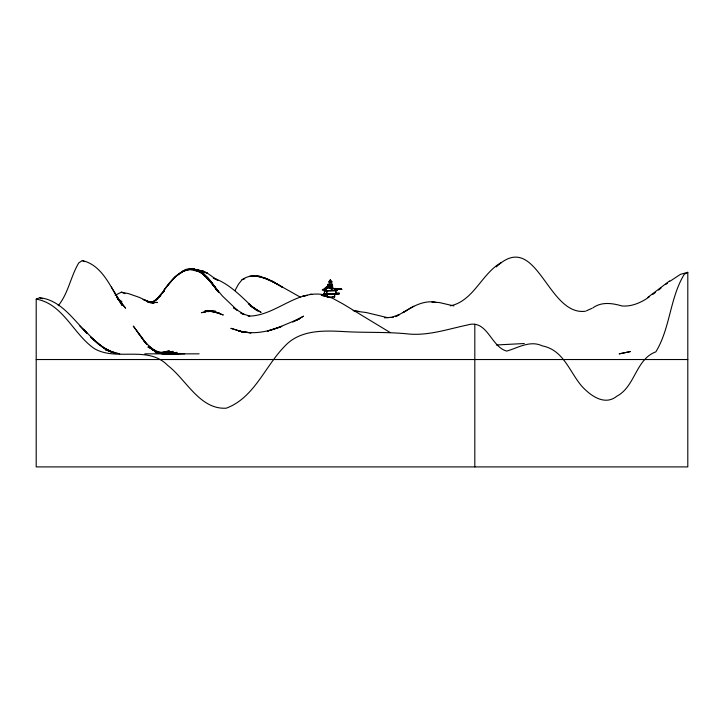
<?xml version="1.0" encoding="UTF-8"?>
<svg xmlns="http://www.w3.org/2000/svg" width="724" height="724" viewBox="0 0 724 724"><rect width="100%" height="100%" fill="white"/><g stroke="black" fill="none" stroke-linecap="round" stroke-linejoin="round"><path stroke-width="1.09" d="M330.642 286.957L331.04 285.03L332.063 284.396L332.47 285.5L330.85 287.953A7.321 5.005 19.7 0 1 331.474 287.835A7.575 5.177 19.7 0 1 332.307 287.736C334.398 288.659 327.809 287.69 331.357 288.252M331.158 288.161L331.9 281.745L330.262 279.817L328.94 281.745L329.682 288.161L331.158 288.161L330.452 287.926A23.421 1.846 -86.4 0 1 330.524 287.79M330.379 279.817L330.225 288.161M338.162 289.193L337.484 288.804A8.009 4.869 2.1 0 1 338.09 288.795A9.14 5.557 2.1 0 1 339.348 288.831C341.402 288.758 334.696 290.405 338.18 289.12A23.403 15.285 75.3 0 0 335.04 288.423L334.877 288.46A6.869 3.05 34.4 0 0 334.624 288.568A7.774 3.448 34.4 0 0 334.189 288.858L334.877 289.093L335.112 288.487M331.556 286.957L331.927 286.469L331.176 286.613M332.479 284.451L332.072 285.491L332.551 285.5L331.103 285.021L332.479 284.451L332.551 285.5L330.289 288.161L329.302 287.917L329.836 285.989M330.705 288.161L332.117 284.451M327.99 284.387L327.637 285.428L329.402 288.098L329.067 284.957L327.99 284.387L328.94 288.089M331.257 286.957L331.963 284.396M341.818 289.274L341.475 289.247A8.842 4.172 -0.6 0 0 340.434 289.22A8.616 4.063 -0.6 0 0 339.61 289.238L341.818 289.274A31.123 13.331 88.5 0 0 339.538 288.858M332.515 287.763A23.403 1.846 -86.4 0 1 332.796 287.084L331.972 287.401A18.172 1.43 -86.4 0 0 331.8 287.763M331.094 288.966L331.411 288.867A6.869 2.425 -18.6 0 1 331.9 288.786A7.774 2.742 -18.6 0 1 332.877 288.677L333.33 288.713L331.094 288.966A23.403 1.91 87.1 0 0 330.714 287.998M234.983 290.532L238.531 284.125L242.078 279.663C255.246 270.64 270.595 279.917 282.179 287.102C272.369 281.183 261.337 274.631 249.391 276.396L253.735 276.396M329.302 287.917L332.37 284.396M58.21 305.736C68.409 293.292 70.626 276.468 78.798 262.848L82.346 260.54C103.496 265.59 111.315 289.319 122.238 305.546L111.378 287.048M155.877 299.781L164.411 290.876L157.099 298.768C167.126 287.989 175.036 269.862 191.561 269.219M496.266 266.912C536.864 228.422 547.045 316.279 585.454 311.239M327.13 287.356L328.334 287.718L328.153 287.283A7.774 5.294 -39.8 0 0 327.483 286.885A6.869 4.67 -39.8 0 0 327.121 286.74L326.886 287.039M328.144 284.333L328.56 285.437L329.067 284.957L327.637 285.428L328.56 285.437M155.986 299.944L160.864 295.419L152.511 302.37M658.559 290.071L660.994 288.152M652.876 294.369L655.311 292.523M647.699 297.483L669.628 280.885M665.872 284.315L667.492 283.111M669.926 281.301L680.488 274.324L687.8 272.315L687.8 466.908L36.2 466.908L36.2 299.121L39.748 297.736C60.644 299.935 73.251 319.501 86.952 333.049L83.405 329.194L94.265 340.144L105.125 348.805L112.428 352.317L105.333 349.692L116.193 353.475L108.881 350.959L119.741 353.81M154.058 301.474L157.307 299.084L151.877 302.161M501.497 262.405C481.587 273.446 473.731 301.039 450.319 305.836M649.419 296.786C641.455 302.451 631.989 306.768 622.006 305.971C612.314 303.13 601.49 301.519 592.766 307.962M296.207 320.524L303.519 316.162L292.659 322.062M115.179 295.274L121.397 292.17L128.7 293.691L139.56 297.464L150.42 302.732L143.117 299.428L153.977 303.492L147.705 302.026M337.284 289.618L337.366 289.573A23.421 15.294 75.3 0 0 335.438 289.102M413.766 306.234L402.906 312.623C412.689 306.442 423.658 300.098 435.703 302.207M687.8 272.315L684.252 274.324C669.791 298.071 670.324 328.117 655.854 351.846C635.609 359.249 635.364 386.526 616.803 396.218C604.477 406.336 589.779 395.204 581.309 385.63C569.173 371.041 563.353 350 542.267 345.873C530.095 340.036 518.185 347.801 506.764 351.086C490.845 346.923 487.406 318.922 467.505 324.986C448.219 329.04 429.015 335.719 409.024 334.045C387.186 331.683 365.149 332.895 343.23 331.538C322.976 330.443 299.7 329.927 284.749 346.208C264.921 366.29 254.359 397.748 226.268 408.191C199.733 409.757 186.358 379.666 167.787 365.475C147.949 344.986 116.98 361.457 94.681 348.805C73.405 334.569 63.305 303.79 36.2 299.121M406.463 310.542L395.603 316.632L399.15 314.687L391.838 317.221L384.525 317.845M337.855 289.292L337.927 289.256A24.091 15.729 75.3 0 0 334.624 288.568M151.931 302.451L153.76 301.519L150.502 302.379M293.573 321.61L299.971 318.46L278.251 327.592L267.391 331.149L281.799 326.37C268.106 331.773 252.848 334.868 238.359 330.94L250.993 332.895M586.368 310.831L591.852 308.37M242.078 279.663L244.748 278.803M325.429 288.405L324.723 288.686L327.248 288.179A8.009 5.575 -18.2 0 0 326.859 288.206M207.01 277.862L211.191 281.663L204.087 274.233L193.227 268.794C179.986 269.183 171.706 280.197 164.203 289.709L175.063 276.903L185.923 269.491C192.548 267.409 198.792 269.907 203.878 274.106L200.919 272.912M324.814 294.949C296.867 288.795 275.554 316.316 248.16 316.107M322.352 289.844L324.506 289.591A8.616 2.932 -2.4 0 0 323.682 289.663A8.842 3.014 -2.4 0 0 322.678 289.79L322.352 289.844A31.123 17.575 89.3 0 1 325.248 288.451M165.887 353.05L173.199 351.339L162.339 353.792L155.027 351.303L165.887 353.05L163.226 353.602M160.746 352.66L169.434 350.914L160.348 352.832M306.433 295.437L302.885 296.098L307.229 295.41M205.725 312.008L201.381 312.687L208.693 310.967L215.797 311.347L210.367 311.094M207.897 311.673L212.241 310.994L223.101 314.913L212.241 310.994L204.937 310.84L207.109 310.949M157.904 353.041L155.235 352.452L166.095 353.846L176.955 352.407L166.095 353.846L158.791 353.24L161.452 353.656M391.213 317.51L393.295 317.32M496.356 344.986L524.303 343.52M164.429 353.683L169.651 353.43L158.791 353.24M197.951 270.532C205.96 269.962 211.336 276.912 217.87 280.26L213.299 278.134M166.095 353.846L180.719 353.502L162.547 353.846M184.692 353.846L170.285 353.846M258.079 276.396L260.251 276.396L256.703 276.07L267.563 279.093L264.016 277.953L274.876 282.749L271.319 280.831L300.569 297.283M328.94 281.745L331.9 281.745M323.709 294.025L334.669 294.025M332.461 296.713L334.642 296.713M144.8 353.846L199.1 353.846M36.2 359.529L687.8 359.529M153.343 302.487L157.524 302.505L147.75 301.854M329.194 287.853L329.655 287.853M191.353 269.563L185.923 269.491L182.367 271.364L193.227 268.794C204.521 272.287 211.571 281.889 217.906 291.247M193.525 269.59L196.783 269.636L204.087 274.233L209.155 280.161M310.198 294.252L311.972 294.306M355.701 311.211L366.145 312.515L388.073 317.782M431.938 302.107L439.251 302.532L453.867 305.908M196.566 270.287L200.123 270.514L196.982 270.17M193.643 269.382L196.783 269.636L199.498 271.636M330.488 287.917L330.624 287.935A7.774 2.38 18.7 0 1 331.257 288.025M241.907 331.737L231.047 328.361L241.907 331.737L250.594 332.796M353.194 310.569L355.285 310.868M353.403 310.605L358.833 311.383M196.068 270.197L203.67 271.355L196.358 269.69L207.218 273.048L196.358 269.69M191.245 269.391L189.471 269.047L191.643 269.599M196.991 271.147L200.539 271.989L207.851 278.713L211.399 282.342L218.711 292.161L207.851 278.713L222.467 296.062L237.092 310.089L233.544 307.781L244.404 314.614L240.857 313.221L249.735 316.117M189.679 269.391L200.539 271.989L211.399 282.342L216.512 289.546M328.578 297.003L321.266 295.229L325.61 296.342M328.868 297.184L332.126 298.017L342.986 303.944L390.191 332.542M198.24 271.192C207.589 274.867 212.91 284.478 218.603 292.297M242.323 331.827L238.151 330.56L241.698 331.737M110.763 351.801L114.935 353.077M332.796 287.075L332.66 287.039A7.321 5.258 -20.2 0 0 332.035 286.885A24.091 1.901 -86.4 0 0 331.673 287.826M39.748 297.736L42.408 298.777M90.5 337.04L97.812 343.755L105.125 348.805L114.989 352.986M213.517 278.116C229.816 283.772 241.617 297.012 253.997 308.37L248.314 303.501L257.545 310.949L250.233 305.519L261.093 312.379L251.961 306.976M121.397 292.17L124.944 293.7M162.339 353.792L147.931 346.95L157.886 352.715L151.479 349.049L154.14 350.742L148.529 346.108M329.8 287.926L330.289 288.161M324.705 288.423L326.379 289.274L324.696 288.423A23.403 10.217 -77.6 0 1 326.904 286.677M94.265 340.144L90.708 337.149L101.568 346.344L112.428 352.317M151.271 348.497L155.832 351.375M82.346 260.54L84.12 261.69M101.568 346.344L105.125 348.805M148.619 346.09L157.669 352.461M202.213 273.645L207.643 277.654L217.146 290.297M117.75 298.795L121.813 301.944L118.265 298.985L125.578 308.207L116.754 297.075M117.641 298.478L121.813 301.944M200.331 271.781L203.67 274.821M136.854 331.067L147.035 344.552L133.307 326.072L144.167 341.366L154.248 350.597M79.64 325.764L86.618 333.013M144.167 341.366L147.008 344.642M211.327 282.704L217.969 291.564M116.709 297.148L122.021 304.207L114.926 293.075M328.841 286.324L329.402 288.098M330.461 279.817L330.805 281.745M474.817 324.252L474.817 466.908M338.968 293.102L338.968 293.79L323.538 294.025L339.248 294.025L339.248 293.102L335.864 293.102L335.9 293.79M336.732 293.102L336.732 294.025M336.524 293.102L336.524 293.79M335.782 290.894L335.755 293.79M335.61 290.894L335.61 293.79M334.669 293.79L334.669 296.931L327.067 296.931L327.067 294.025M334.506 294.025L334.506 296.931M327.185 294.025L327.185 296.931M326.814 290.596L326.805 293.79M326.687 290.894L326.687 293.79M324.823 294.025L324.823 295.962M324.569 290.894L324.569 293.79M324.406 290.894L324.406 293.79M334.144 288.921A23.421 15.294 75.3 0 1 335.176 289.057M335.022 289.03A18.172 11.865 75.3 0 1 337.484 289.582M325.212 288.695A24.091 10.516 -77.6 0 1 327.483 286.894M326.035 289.111A23.421 10.227 -77.6 0 1 328.243 287.356M325.483 288.822A18.172 7.937 -77.6 0 1 326.352 288.052M326.642 287.835A18.172 7.937 -77.6 0 1 327.221 287.446M338.09 288.795A32.001 13.711 88.5 0 1 340.434 289.229M337.14 288.831A31.096 13.322 88.5 0 1 339.429 289.256M338.361 289.22A24.145 10.344 88.5 0 1 340.153 289.555M323.682 289.672A32.001 18.082 89.3 0 1 325.918 288.496M324.687 289.582A31.096 17.566 89.3 0 1 326.605 288.541M326.85 288.442A31.096 17.566 89.3 0 1 327.574 288.179M324.099 289.862A24.145 13.638 89.3 0 1 326.37 288.758M331.474 287.835A24.091 1.973 87.1 0 1 331.9 288.795M332.588 287.736A23.421 1.919 87.1 0 1 333.013 288.668M331.538 288.315A18.172 1.484 87.1 0 1 331.863 289.048M630.161 351.62L619.301 353.846L630.161 351.62M331.954 285.021L331.04 285.03L332.47 285.5L331.954 285.021M337.158 290.596L324.28 290.894L337.158 290.596M216.005 312.334L208.693 310.967L219.553 313.211L216.005 312.334"/></g></svg>
